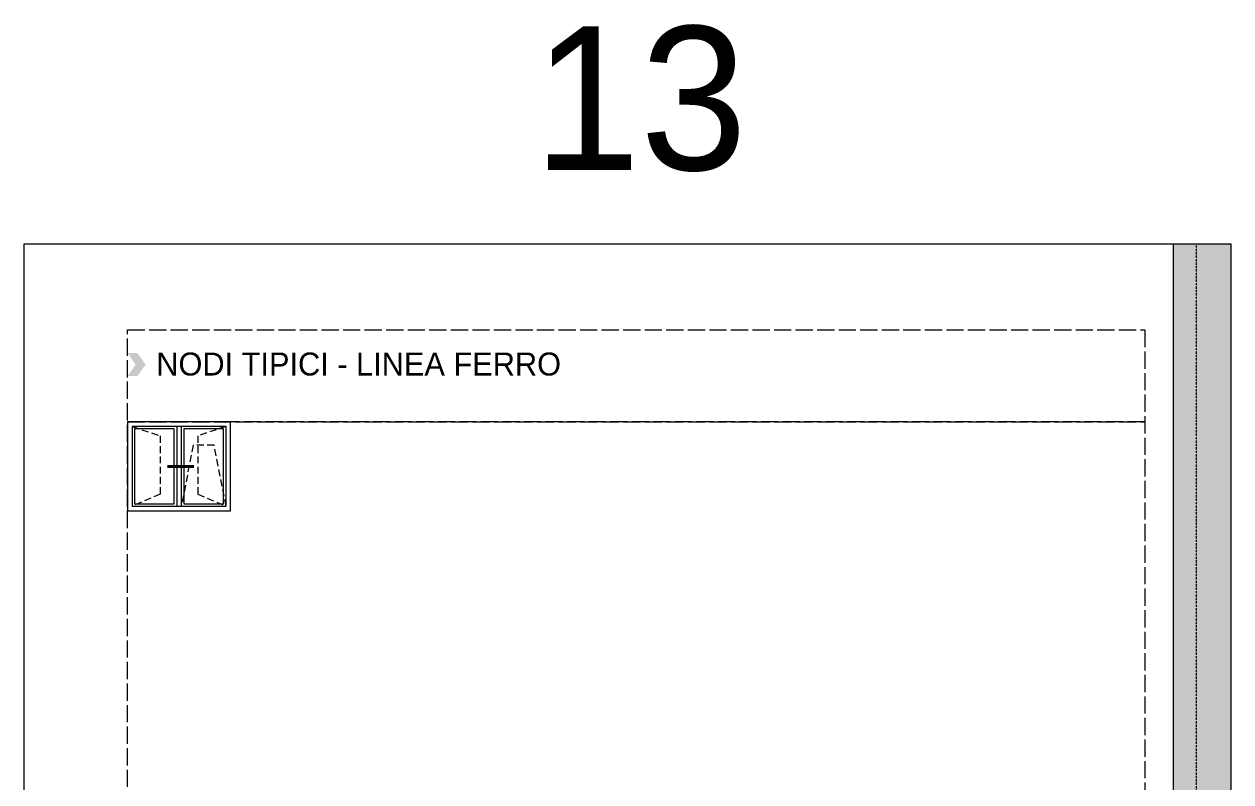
# Model space of a CAD drawing. Header units: millimetres. Extents: x -8 to 2550, y -393 to 1062.
# Drawn here: x 520 to 730, y -189.6 to -57.8 of the extents above; entities that cross this region are included whole.
import ezdxf

# ---------------------------------------------------------------- set-up
doc = ezdxf.new("R2010")
doc.units = ezdxf.units.MM
doc.header["$LTSCALE"] = 0.25
doc.header["$MEASUREMENT"] = 0
for name, pattern in [('ACAD_ISO02W100', [15, 12, -3]), ('DOT2', [0.125, 0, -0.125]), ('HIDDEN', [9.525, 6.35, -3.175])]:
    doc.linetypes.add(name, pattern=pattern)
for name, color, linetype, lineweight in [('01_Aluminum', 4, 'Continuous', 40), ('01_Index Image', 3, 'Continuous', 18), ('01_Text', 40, 'Continuous', 25)]:
    doc.layers.add(name, color=color, linetype=linetype, lineweight=lineweight)
doc.layers.add('01_Fill Border Red', color=7, linetype='Continuous', lineweight=20, true_color=0xe2001a)
doc.layers.add('02_Block Frame', color=7, linetype='Continuous', lineweight=5, true_color=0xe2001a, plot=False)
doc.layers.add('02_Layout Grid', color=252, linetype='DOT2', lineweight=5, plot=False, transparency=0.5)
doc.styles.add('ALUK Main&Secondary Titles', font='GOTHIC.TTF')
doc.styles.add('Aluk Text', font='GOTHIC.TTF')

msp = doc.modelspace()

# ---------------------------------------------------------------- hatches: boundary and pattern name
at = {"layer": '01_Fill Border Red', "ltscale": 0.25}
h = msp.add_hatch(color=256, dxfattribs=at)
h.dxf.hatch_style = 1
h.paths.add_polyline_path([(720, -286), (720, -96), (730, -96), (730, -286)])

# ---------------------------------------------------------------- linework, layer by layer
at = {"layer": '01_Aluminum'}
msp.add_line((549.52, -134.734), (544.922, -134.734), dxfattribs=at)
at = {"layer": '01_Fill Border Red'}
for points in [[(541.141, -117.029), (539.412, -117.029), (539.73, -115.029), (538, -115.029)], [(539.73, -119.029), (538, -119.029), (541.141, -117.029), (539.412, -117.029)]]:
    msp.add_solid(points, dxfattribs=at)
at = {"layer": '01_Index Image'}
for p, q in [((546.58, -127.784), (546.58, -141.684)), ((547.342, -127.784), (547.342, -141.684))]:
    msp.add_line(p, q, dxfattribs=at)
at = {"layer": '01_Index Image', "ltscale": 0.25}
for points in [[(538.001, -142.468), (555.921, -142.468), (555.921, -127), (538.001, -127)], [(538.785, -141.684), (555.137, -141.684), (555.137, -127.784), (538.785, -127.784)], [(539.233, -141.236), (546.132, -141.236), (546.132, -128.232), (539.233, -128.232)], [(547.79, -141.236), (554.689, -141.236), (554.689, -128.232), (547.79, -128.232)]]:
    msp.add_lwpolyline(points, close=True, dxfattribs=at)
at = {"layer": '01_Index Image', "linetype": 'HIDDEN', "ltscale": 0.75}
for points in [[(538.785, -127.784), (543.683, -129.437), (543.683, -139.544), (538.785, -141.684)], [(555.137, -127.784), (550.239, -129.437), (550.239, -139.544), (555.137, -141.684)], [(555.137, -141.684), (553.047, -131.02), (549.431, -131.02), (547.342, -141.684)]]:
    msp.add_lwpolyline(points, dxfattribs=at)
at = {"layer": '02_Block Frame'}
msp.add_line((720, -286), (720, -96), dxfattribs=at)
msp.add_lwpolyline([(520, -393), (520, -96), (730, -96), (730, -393)], close=True, dxfattribs=at)
at = {"layer": '02_Block Frame', "linetype": 'ACAD_ISO02W100'}
for points in [[(538, -378), (538, -111), (715, -111), (715, -378)], [(538, -127), (715, -127), (715, -127), (538, -127)], [(538.001, -127), (715.001, -127), (715.001, -127), (538.001, -127)]]:
    msp.add_lwpolyline(points, close=True, dxfattribs=at)
at = {"layer": '02_Layout Grid', "linetype": 'HIDDEN', "ltscale": 0.25}
msp.add_line((724, -286), (724, -96), dxfattribs=at)

# ---------------------------------------------------------------- texts
at = {"layer": '01_Text', "style": 'Aluk Text'}
msp.add_text('13', height=25, dxfattribs=at).set_placement((608.63, -83.182))
at = {"layer": '01_Text', "insert": (542.999, -116.96), "char_height": 4, "attachment_point": 4, "style": 'ALUK Main&Secondary Titles'}
msp.add_mtext_dynamic_manual_height_columns('{\\fPoppins|b0|i0|c0|p2;NODI TIPICI - LINEA FERRO}', width=120.62971, gutter_width=15, heights=[0], dxfattribs=at)

doc.saveas('drawing.dxf')
